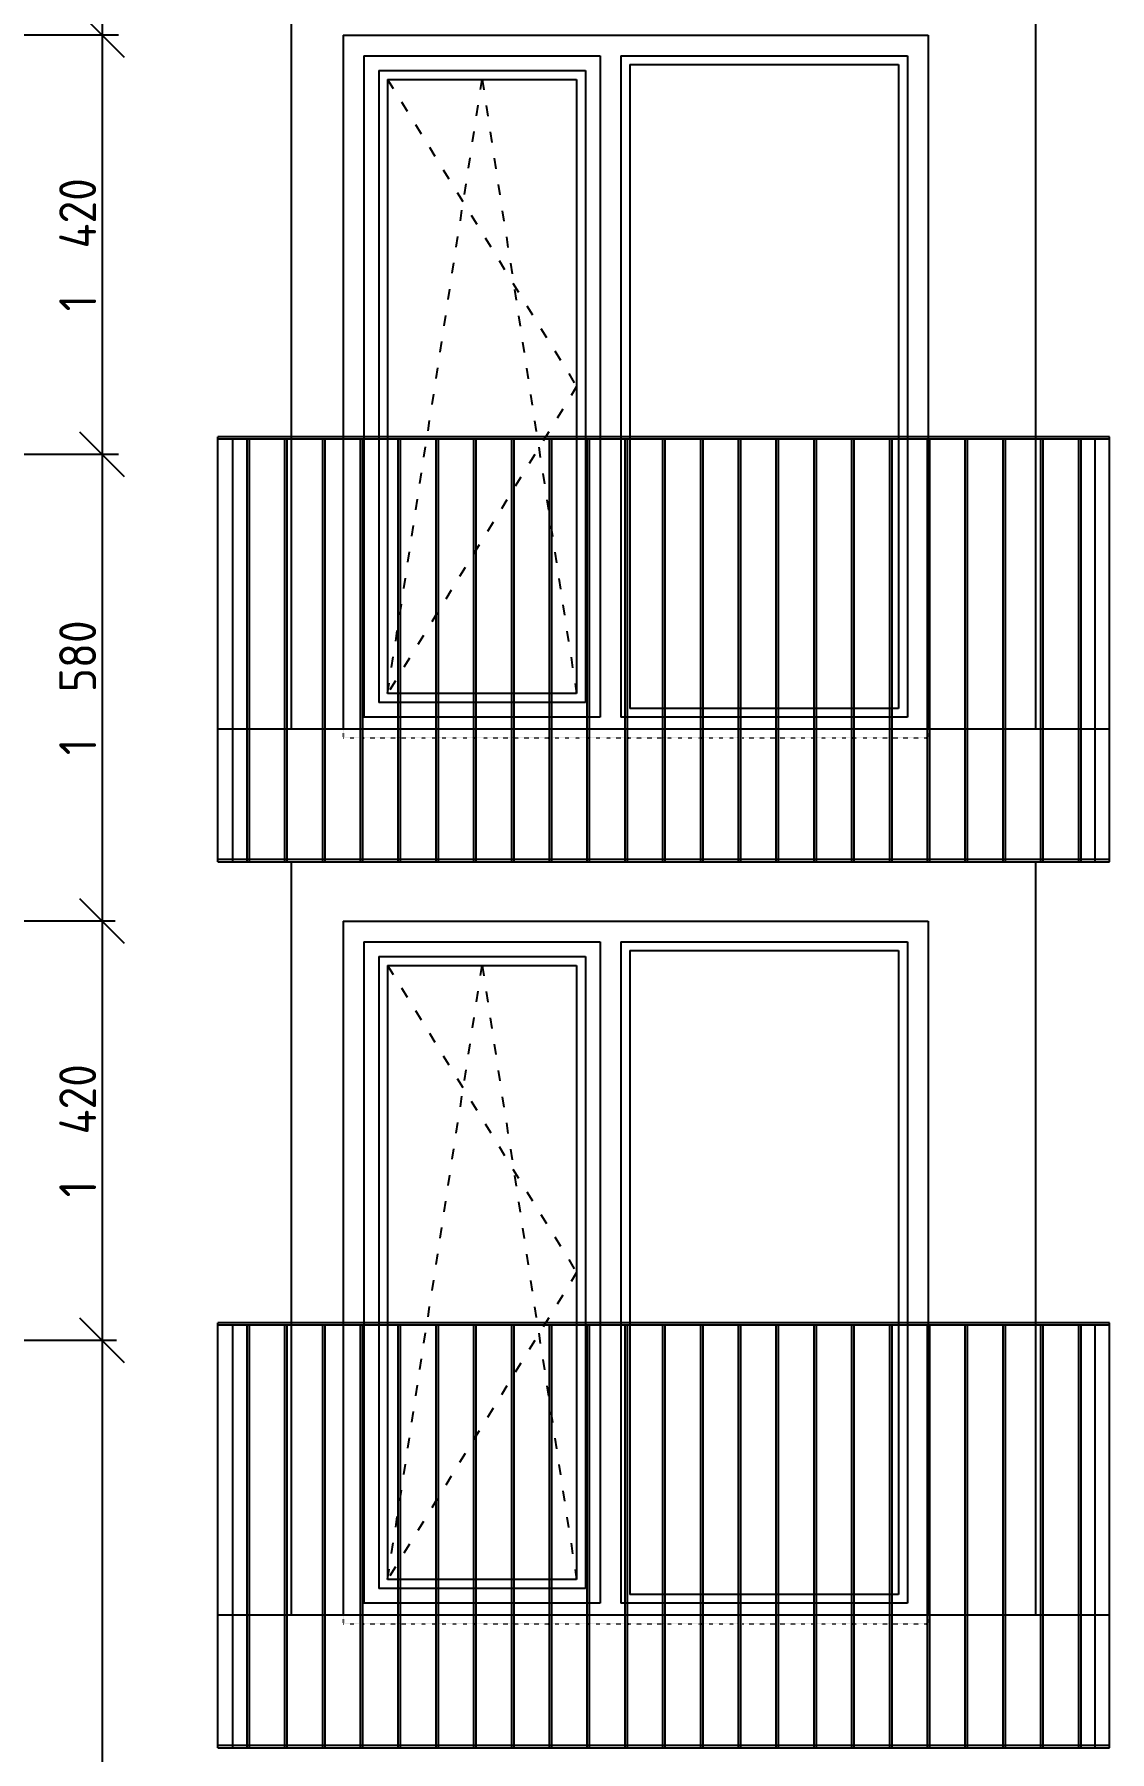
# Model space of a CAD drawing. Extents: x 3792242 to 5145247, y -1546315 to -1031918.
# Drawn here: x 3812174 to 3815815, y -1536076 to -1530261 of the extents above; entities that cross this region are included whole.
import ezdxf

# ---------------------------------------------------------------- set-up
doc = ezdxf.new("R2010")
doc.units = 0
doc.header["$MEASUREMENT"] = 0
doc.linetypes.add('ACAD_ISO03W100', pattern=[30, 12, -18])
doc.linetypes.add('ACAD_ISO07W100', pattern=[3.5, 0.5, -3])
doc.layers.get('0').update_dxf_attribs({"linetype": 'CONTINUOUS'})
doc.layers.get('Defpoints').update_dxf_attribs({"color": 61, "linetype": 'CONTINUOUS'})
for name, color, linetype in [('KÓTY', 4, 'CONTINUOUS'), ('OKNÁ', 143, 'CONTINUOUS'), ('POZEMOK', 7, 'CONTINUOUS'), ('TENKÁ', 7, 'CONTINUOUS')]:
    doc.layers.add(name, color=color, linetype=linetype)
doc.styles.add('STYLE1', font='isocp.shx')
doc.dimstyles.new('STANDARD-50', dxfattribs={"dimtxt": 125, "dimasz": 150, "dimexe": 10, "dimexo": 200, "dimgap": 20, "dimtad": 1, "dimdsep": 46, "dimlunit": 6, "dimtxsty": 'STYLE1', "dimblk1": 'OBLIQUE', "dimblk2": 'OBLIQUE', "dimsah": 1, "dimcen": 2.5, "dimse1": 1, "dimse2": 1, "dimadec": 0, "dimazin": 0, "dimtfac": 1, "dimtmove": 1, "dimatfit": 3, "dimldrblk": 'OBLIQUE', "dimfxl": 1, "dimtolj": 1, "dimtzin": 0, "dimarcsym": 0})

# ---------------------------------------------------------------- blocks, each defined once
blk = doc.blocks.new('_OBLIQUE')
at = {"color": 0, "linetype": 'ByBlock'}
blk.add_line((-0.5, -0.5), (0.5, 0.5), dxfattribs=at)
blk = doc.blocks.new('*D49464')
at = {"layer": 'Defpoints', "color": 0}
for p in [(3813582.7, -1533263.8), (3812403.2, -1534683.8), (3813582.7, -1534683.8)]:
    blk.add_point(p, dxfattribs=at)
at = {"layer": 'KÓTY', "color": 0, "lineweight": -2, "ltscale": 0.25}
blk.add_line((3812403.2, -1533263.8), (3812403.2, -1534683.8), dxfattribs=at)
at = {"layer": 'KÓTY', "color": 0, "linetype": 'ByBlock', "lineweight": -2, "xscale": 150, "yscale": 150, "zscale": 150}
for p, rotation in [((3812403.2, -1533263.8), 90), ((3812403.2, -1534683.8), 270)]:
    blk.add_blockref('_OBLIQUE', p, dxfattribs=dict(at, rotation=rotation))
at = {"layer": 'KÓTY', "color": 0, "insert": (3812320.7, -1533973.8), "char_height": 125, "attachment_point": 5, "rotation": 90, "style": 'STYLE1'}
blk.add_mtext('\\A1;1ﾠ420', dxfattribs=at)
blk = doc.blocks.new('*D49465')
at = {"layer": 'Defpoints', "color": 0}
for p in [(3813582.7, -1531683.8), (3812403.2, -1533263.8), (3813582.7, -1533263.8)]:
    blk.add_point(p, dxfattribs=at)
at = {"layer": 'KÓTY', "color": 0, "lineweight": -2, "ltscale": 0.25}
blk.add_line((3812403.2, -1531683.8), (3812403.2, -1533263.8), dxfattribs=at)
at = {"layer": 'KÓTY', "color": 0, "linetype": 'ByBlock', "lineweight": -2, "xscale": 150, "yscale": 150, "zscale": 150}
for p, rotation in [((3812403.2, -1531683.8), 90), ((3812403.2, -1533263.8), 270)]:
    blk.add_blockref('_OBLIQUE', p, dxfattribs=dict(at, rotation=rotation))
at = {"layer": 'KÓTY', "color": 0, "insert": (3812320.7, -1532473.8), "char_height": 125, "attachment_point": 5, "rotation": 90, "style": 'STYLE1'}
blk.add_mtext('\\A1;1ﾠ580', dxfattribs=at)
blk = doc.blocks.new('*D49466')
at = {"layer": 'Defpoints', "color": 0}
for p in [(3813582.7, -1530263.8), (3812403.2, -1531683.8), (3813582.7, -1531683.8)]:
    blk.add_point(p, dxfattribs=at)
at = {"layer": 'KÓTY', "color": 0, "lineweight": -2, "ltscale": 0.25}
blk.add_line((3812403.2, -1530263.8), (3812403.2, -1531683.8), dxfattribs=at)
at = {"layer": 'KÓTY', "color": 0, "linetype": 'ByBlock', "lineweight": -2, "xscale": 150, "yscale": 150, "zscale": 150}
for p, rotation in [((3812403.2, -1530263.8), 90), ((3812403.2, -1531683.8), 270)]:
    blk.add_blockref('_OBLIQUE', p, dxfattribs=dict(at, rotation=rotation))
at = {"layer": 'KÓTY', "color": 0, "insert": (3812320.7, -1530973.8), "char_height": 125, "attachment_point": 5, "rotation": 90, "style": 'STYLE1'}
blk.add_mtext('\\A1;1ﾠ420', dxfattribs=at)
blk = doc.blocks.new('*D49467')
at = {"layer": 'Defpoints', "color": 0}
for p in [(3813582.7, -1528683.8), (3812403.2, -1530263.8), (3813582.7, -1530263.8)]:
    blk.add_point(p, dxfattribs=at)
at = {"layer": 'KÓTY', "color": 0, "lineweight": -2, "ltscale": 0.25}
blk.add_line((3812403.2, -1528683.8), (3812403.2, -1530263.8), dxfattribs=at)
at = {"layer": 'KÓTY', "color": 0, "linetype": 'ByBlock', "lineweight": -2, "xscale": 150, "yscale": 150, "zscale": 150}
for p, rotation in [((3812403.2, -1528683.8), 90), ((3812403.2, -1530263.8), 270)]:
    blk.add_blockref('_OBLIQUE', p, dxfattribs=dict(at, rotation=rotation))
at = {"layer": 'KÓTY', "color": 0, "insert": (3812320.7, -1529473.8), "char_height": 125, "attachment_point": 5, "rotation": 90, "style": 'STYLE1'}
blk.add_mtext('\\A1;1ﾠ580', dxfattribs=at)
blk = doc.blocks.new('*D49477')
at = {"layer": 'Defpoints', "color": 0}
for p in [(3812679.2, -1530263.8), (3812060.2, -1531683.8), (3812679.2, -1531683.8)]:
    blk.add_point(p, dxfattribs=at)
at = {"layer": 'KÓTY', "color": 0, "lineweight": -2, "ltscale": 0.25}
blk.add_line((3812060.2, -1530263.8), (3812060.2, -1531683.8), dxfattribs=at)
at = {"layer": 'KÓTY', "color": 0, "linetype": 'ByBlock', "lineweight": -2, "xscale": 150, "yscale": 150, "zscale": 150}
for p, rotation in [((3812060.2, -1530263.8), 90), ((3812060.2, -1531683.8), 270)]:
    blk.add_blockref('_OBLIQUE', p, dxfattribs=dict(at, rotation=rotation))
at = {"layer": 'KÓTY', "color": 0, "insert": (3811977.7, -1530973.8), "char_height": 125, "attachment_point": 5, "rotation": 90, "style": 'STYLE1'}
blk.add_mtext('\\A1;1ﾠ420', dxfattribs=at)
blk = doc.blocks.new('*D49485')
at = {"layer": 'Defpoints', "color": 0}
for p in [(3809880.2, -1534683.8), (3809880.2, -1539133.8), (3812403.2, -1539133.8)]:
    blk.add_point(p, dxfattribs=at)
at = {"layer": 'KÓTY', "color": 0, "lineweight": -2, "ltscale": 0.25}
blk.add_line((3812403.2, -1534683.8), (3812403.2, -1539133.8), dxfattribs=at)
at = {"layer": 'KÓTY', "color": 0, "linetype": 'ByBlock', "lineweight": -2, "xscale": 150, "yscale": 150, "zscale": 150}
for p, rotation in [((3812403.2, -1534683.8), 90), ((3812403.2, -1539133.8), 270)]:
    blk.add_blockref('_OBLIQUE', p, dxfattribs=dict(at, rotation=rotation))
at = {"layer": 'KÓTY', "color": 0, "insert": (3812320.7, -1536908.8), "char_height": 125, "attachment_point": 5, "rotation": 90, "style": 'STYLE1'}
blk.add_mtext('\\A1;4ﾠ450', dxfattribs=at)

msp = doc.modelspace()

# ---------------------------------------------------------------- linework, layer by layer
at = {"layer": 'KÓTY', "ltscale": 0.25}
for p, q in [((3812459.096, -1530263.77), (3812109.096, -1530263.77)), ((3812341.096, -1531683.77), (3811991.096, -1531683.77)), ((3812459.096, -1531683.77), (3812109.096, -1531683.77)), ((3812223.096, -1533263.77), (3811873.096, -1533263.77)), ((3812448.096, -1533263.77), (3812098.096, -1533263.77)), ((3812452.096, -1534683.77), (3812102.096, -1534683.77))]:
    msp.add_line(p, q, dxfattribs=at)
at = {"layer": 'OKNÁ'}
for p, q in [((3814190.193, -1530363.77), (3815100.193, -1530363.77)), ((3814190.193, -1530363.77), (3814190.193, -1532543.77)), ((3815100.193, -1530363.77), (3815100.193, -1532543.77)), ((3813370.193, -1530413.77), (3813370.193, -1532493.77)), ((3813370.193, -1530413.77), (3814010.193, -1530413.77)), ((3814010.193, -1530413.77), (3814010.193, -1532493.77)), ((3814010.193, -1532493.77), (3813370.193, -1532493.77)), ((3815100.193, -1532543.77), (3814190.193, -1532543.77)), ((3814190.193, -1533363.77), (3815100.193, -1533363.77)), ((3814190.193, -1533363.77), (3814190.193, -1535543.77)), ((3815100.193, -1533363.77), (3815100.193, -1535543.77)), ((3813370.193, -1533413.77), (3813370.193, -1535493.77)), ((3813370.193, -1533413.77), (3814010.193, -1533413.77)), ((3814010.193, -1533413.77), (3814010.193, -1535493.77)), ((3814010.193, -1535493.77), (3813370.193, -1535493.77)), ((3815100.193, -1535543.77), (3814190.193, -1535543.77))]:
    msp.add_line(p, q, dxfattribs=at)
at = {"layer": 'OKNÁ', "linetype": 'ACAD_ISO03W100', "ltscale": 3}
for p, q in [((3813370.193, -1530413.77), (3814010.193, -1531453.77)), ((3813370.193, -1532493.77), (3813690.193, -1530413.77)), ((3813690.193, -1530413.77), (3814010.193, -1532493.77)), ((3814010.193, -1531453.77), (3813370.193, -1532493.77)), ((3813370.193, -1533413.77), (3814010.193, -1534453.77)), ((3813370.193, -1535493.77), (3813690.193, -1533413.77)), ((3813690.193, -1533413.77), (3814010.193, -1535493.77)), ((3814010.193, -1534453.77), (3813370.193, -1535493.77))]:
    msp.add_line(p, q, dxfattribs=at)
at = {"layer": 'POZEMOK', "color": 8, "ltscale": 0.15}
for p, q in [((3815815.193, -1531623.77), (3812795.193, -1531623.77)), ((3812795.193, -1533063.77), (3812795.193, -1531623.77)), ((3815815.193, -1531631.77), (3812795.193, -1531631.77)), ((3812845.193, -1531631.77), (3812845.193, -1533063.77)), ((3812893.193, -1531631.77), (3812893.193, -1533063.77)), ((3812901.193, -1531631.77), (3812901.193, -1533063.77)), ((3813021.193, -1531631.77), (3813021.193, -1533063.77)), ((3813029.193, -1531631.77), (3813029.193, -1533063.77)), ((3813149.193, -1531631.77), (3813149.193, -1533063.77)), ((3813157.193, -1531631.77), (3813157.193, -1533063.77)), ((3813277.193, -1531631.77), (3813277.193, -1533063.77)), ((3813285.193, -1531631.77), (3813285.193, -1533063.77)), ((3813405.193, -1531631.77), (3813405.193, -1533063.77)), ((3813413.193, -1531631.77), (3813413.193, -1533063.77)), ((3813533.193, -1531631.77), (3813533.193, -1533063.77)), ((3813541.193, -1531631.77), (3813541.193, -1533063.77)), ((3813661.193, -1531631.77), (3813661.193, -1533063.77)), ((3813669.193, -1531631.77), (3813669.193, -1533063.77)), ((3813789.193, -1531631.77), (3813789.193, -1533063.77)), ((3813797.193, -1531631.77), (3813797.193, -1533063.77)), ((3813917.193, -1531631.77), (3813917.193, -1533063.77)), ((3813925.193, -1531631.77), (3813925.193, -1533063.77)), ((3814045.193, -1531631.77), (3814045.193, -1533063.77)), ((3814053.193, -1531631.77), (3814053.193, -1533063.77)), ((3814173.193, -1531631.77), (3814173.193, -1533063.77)), ((3814181.193, -1531631.77), (3814181.193, -1533063.77)), ((3814301.193, -1531631.77), (3814301.193, -1533063.77)), ((3814309.193, -1531631.77), (3814309.193, -1533063.77)), ((3814429.193, -1531631.77), (3814429.193, -1533063.77)), ((3814437.193, -1531631.77), (3814437.193, -1533063.77)), ((3814557.193, -1531631.77), (3814557.193, -1533063.77)), ((3814565.193, -1531631.77), (3814565.193, -1533063.77)), ((3814685.193, -1531631.77), (3814685.193, -1533063.77)), ((3814693.193, -1531631.77), (3814693.193, -1533063.77)), ((3814813.193, -1531631.77), (3814813.193, -1533063.77)), ((3814821.193, -1531631.77), (3814821.193, -1533063.77)), ((3814941.193, -1531631.77), (3814941.193, -1533063.77)), ((3814949.193, -1531631.77), (3814949.193, -1533063.77)), ((3815069.193, -1531631.77), (3815069.193, -1533063.77)), ((3815077.193, -1531631.77), (3815077.193, -1533063.77)), ((3815197.193, -1531631.77), (3815197.193, -1533063.77)), ((3815205.193, -1531631.77), (3815205.193, -1533063.77)), ((3815325.193, -1531631.77), (3815325.193, -1533063.77)), ((3815333.193, -1531631.77), (3815333.193, -1533063.77)), ((3815453.193, -1531631.77), (3815453.193, -1533063.77)), ((3815461.193, -1531631.77), (3815461.193, -1533063.77)), ((3815581.193, -1531631.77), (3815581.193, -1533063.77)), ((3815589.193, -1531631.77), (3815589.193, -1533063.77)), ((3815709.193, -1531631.77), (3815709.193, -1533063.77)), ((3815717.193, -1531631.77), (3815717.193, -1533063.77)), ((3815765.193, -1531631.77), (3815765.193, -1533063.77)), ((3815815.193, -1533063.77), (3815815.193, -1531623.77)), ((3815815.193, -1532613.77), (3812795.193, -1532613.77)), ((3812795.193, -1533053.77), (3815815.193, -1533053.77)), ((3812795.193, -1533063.77), (3815815.193, -1533063.77)), ((3815815.193, -1534623.77), (3812795.193, -1534623.77)), ((3812795.193, -1536063.77), (3812795.193, -1534623.77)), ((3815815.193, -1534631.77), (3812795.193, -1534631.77)), ((3812845.193, -1534631.77), (3812845.193, -1536063.77)), ((3812893.193, -1534631.77), (3812893.193, -1536063.77)), ((3812901.193, -1534631.77), (3812901.193, -1536063.77)), ((3813021.193, -1534631.77), (3813021.193, -1536063.77)), ((3813029.193, -1534631.77), (3813029.193, -1536063.77)), ((3813149.193, -1534631.77), (3813149.193, -1536063.77)), ((3813157.193, -1534631.77), (3813157.193, -1536063.77)), ((3813277.193, -1534631.77), (3813277.193, -1536063.77)), ((3813285.193, -1534631.77), (3813285.193, -1536063.77)), ((3813405.193, -1534631.77), (3813405.193, -1536063.77)), ((3813413.193, -1534631.77), (3813413.193, -1536063.77)), ((3813533.193, -1534631.77), (3813533.193, -1536063.77)), ((3813541.193, -1534631.77), (3813541.193, -1536063.77)), ((3813661.193, -1534631.77), (3813661.193, -1536063.77)), ((3813669.193, -1534631.77), (3813669.193, -1536063.77)), ((3813789.193, -1534631.77), (3813789.193, -1536063.77)), ((3813797.193, -1534631.77), (3813797.193, -1536063.77)), ((3813917.193, -1534631.77), (3813917.193, -1536063.77)), ((3813925.193, -1534631.77), (3813925.193, -1536063.77)), ((3814045.193, -1534631.77), (3814045.193, -1536063.77)), ((3814053.193, -1534631.77), (3814053.193, -1536063.77)), ((3814173.193, -1534631.77), (3814173.193, -1536063.77)), ((3814181.193, -1534631.77), (3814181.193, -1536063.77)), ((3814301.193, -1534631.77), (3814301.193, -1536063.77)), ((3814309.193, -1534631.77), (3814309.193, -1536063.77)), ((3814429.193, -1534631.77), (3814429.193, -1536063.77)), ((3814437.193, -1534631.77), (3814437.193, -1536063.77)), ((3814557.193, -1534631.77), (3814557.193, -1536063.77)), ((3814565.193, -1534631.77), (3814565.193, -1536063.77)), ((3814685.193, -1534631.77), (3814685.193, -1536063.77)), ((3814693.193, -1534631.77), (3814693.193, -1536063.77)), ((3814813.193, -1534631.77), (3814813.193, -1536063.77)), ((3814821.193, -1534631.77), (3814821.193, -1536063.77)), ((3814941.193, -1534631.77), (3814941.193, -1536063.77)), ((3814949.193, -1534631.77), (3814949.193, -1536063.77)), ((3815069.193, -1534631.77), (3815069.193, -1536063.77)), ((3815077.193, -1534631.77), (3815077.193, -1536063.77)), ((3815197.193, -1534631.77), (3815197.193, -1536063.77)), ((3815205.193, -1534631.77), (3815205.193, -1536063.77)), ((3815325.193, -1534631.77), (3815325.193, -1536063.77)), ((3815333.193, -1534631.77), (3815333.193, -1536063.77)), ((3815453.193, -1534631.77), (3815453.193, -1536063.77)), ((3815461.193, -1534631.77), (3815461.193, -1536063.77)), ((3815581.193, -1534631.77), (3815581.193, -1536063.77)), ((3815589.193, -1534631.77), (3815589.193, -1536063.77)), ((3815709.193, -1534631.77), (3815709.193, -1536063.77)), ((3815717.193, -1534631.77), (3815717.193, -1536063.77)), ((3815765.193, -1534631.77), (3815765.193, -1536063.77)), ((3815815.193, -1536063.77), (3815815.193, -1534623.77)), ((3815815.193, -1535613.77), (3812795.193, -1535613.77)), ((3812795.193, -1536053.77), (3815815.193, -1536053.77)), ((3812795.193, -1536063.77), (3815815.193, -1536063.77))]:
    msp.add_line(p, q, dxfattribs=at)
at = {"layer": 'TENKÁ'}
for p, q in [((3813045.193, -1532613.77), (3813045.193, -1530063.77)), ((3815565.193, -1532613.77), (3815565.193, -1530063.77)), ((3813220.193, -1530263.77), (3815200.193, -1530263.77)), ((3813220.193, -1530263.77), (3813220.193, -1532613.77)), ((3815200.193, -1530263.77), (3815200.193, -1532613.77)), ((3813290.193, -1530333.77), (3814090.193, -1530333.77)), ((3813290.193, -1530333.77), (3813290.193, -1532573.77)), ((3814090.193, -1530333.77), (3814090.193, -1532573.77)), ((3814160.193, -1530333.77), (3815130.193, -1530333.77)), ((3814160.193, -1530333.77), (3814160.193, -1532573.77)), ((3815130.193, -1530333.77), (3815130.193, -1532573.77)), ((3813340.193, -1530383.77), (3814040.193, -1530383.77)), ((3813340.193, -1530383.77), (3813340.193, -1532523.77)), ((3814040.193, -1530383.77), (3814040.193, -1532523.77)), ((3814090.193, -1532573.77), (3813290.193, -1532573.77)), ((3814040.193, -1532523.77), (3813340.193, -1532523.77)), ((3815130.193, -1532573.77), (3814160.193, -1532573.77)), ((3813045.193, -1535613.77), (3813045.193, -1533063.77)), ((3815565.193, -1535613.77), (3815565.193, -1533063.77)), ((3813220.193, -1533263.77), (3815200.193, -1533263.77)), ((3813220.193, -1533263.77), (3813220.193, -1535613.77)), ((3815200.193, -1533263.77), (3815200.193, -1535613.77)), ((3813290.193, -1533333.77), (3814090.193, -1533333.77)), ((3813290.193, -1533333.77), (3813290.193, -1535573.77)), ((3814090.193, -1533333.77), (3814090.193, -1535573.77)), ((3814160.193, -1533333.77), (3815130.193, -1533333.77)), ((3814160.193, -1533333.77), (3814160.193, -1535573.77)), ((3815130.193, -1533333.77), (3815130.193, -1535573.77)), ((3813340.193, -1533383.77), (3814040.193, -1533383.77)), ((3813340.193, -1533383.77), (3813340.193, -1535523.77)), ((3814040.193, -1533383.77), (3814040.193, -1535523.77)), ((3814040.193, -1535523.77), (3813340.193, -1535523.77)), ((3814090.193, -1535573.77), (3813290.193, -1535573.77)), ((3815130.193, -1535573.77), (3814160.193, -1535573.77))]:
    msp.add_line(p, q, dxfattribs=at)
at = {"layer": 'TENKÁ', "linetype": 'ACAD_ISO07W100'}
for p, q in [((3813220.193, -1532613.77), (3813220.193, -1532643.77)), ((3815200.193, -1532613.77), (3815200.193, -1532643.77)), ((3813220.193, -1532643.77), (3815200.193, -1532643.77)), ((3813220.193, -1535613.77), (3813220.193, -1535643.77)), ((3813220.193, -1535643.77), (3815200.193, -1535643.77)), ((3815200.193, -1535613.77), (3815200.193, -1535643.77))]:
    msp.add_line(p, q, dxfattribs=at)

# ---------------------------------------------------------------- dimensions: what is measured, and where the dimension line sits
at = {"layer": 'KÓTY', "ltscale": 0.25}
for base, p1, p2, picture, middle in [((3812403.193, -1530263.77), (3813582.693, -1528683.77), (3813582.693, -1530263.77), '*D49467', (3812320.65, -1529473.77)), ((3812060.193, -1531683.77), (3812679.193, -1530263.77), (3812679.193, -1531683.77), '*D49477', (3811977.65, -1530973.77)), ((3812403.193, -1531683.77), (3813582.693, -1530263.77), (3813582.693, -1531683.77), '*D49466', (3812320.65, -1530973.77)), ((3812403.193, -1533263.77), (3813582.693, -1531683.77), (3813582.693, -1533263.77), '*D49465', (3812320.65, -1532473.77)), ((3812403.193, -1534683.77), (3813582.693, -1533263.77), (3813582.693, -1534683.77), '*D49464', (3812320.65, -1533973.77)), ((3812403.193, -1539133.77), (3809880.193, -1534683.77), (3809880.193, -1539133.77), '*D49485', (3812320.65, -1536908.77))]:
    dim = msp.add_linear_dim(base=base, p1=p1, p2=p2, angle=90, dimstyle='STANDARD-50', override={"dimtxsty": 'STYLE1', "dimldrblk": 'OBLIQUE'}, dxfattribs=at)
    dim.commit()
    dim.dimension.update_dxf_attribs({"geometry": picture, "text_midpoint": middle})

doc.saveas('drawing.dxf')
